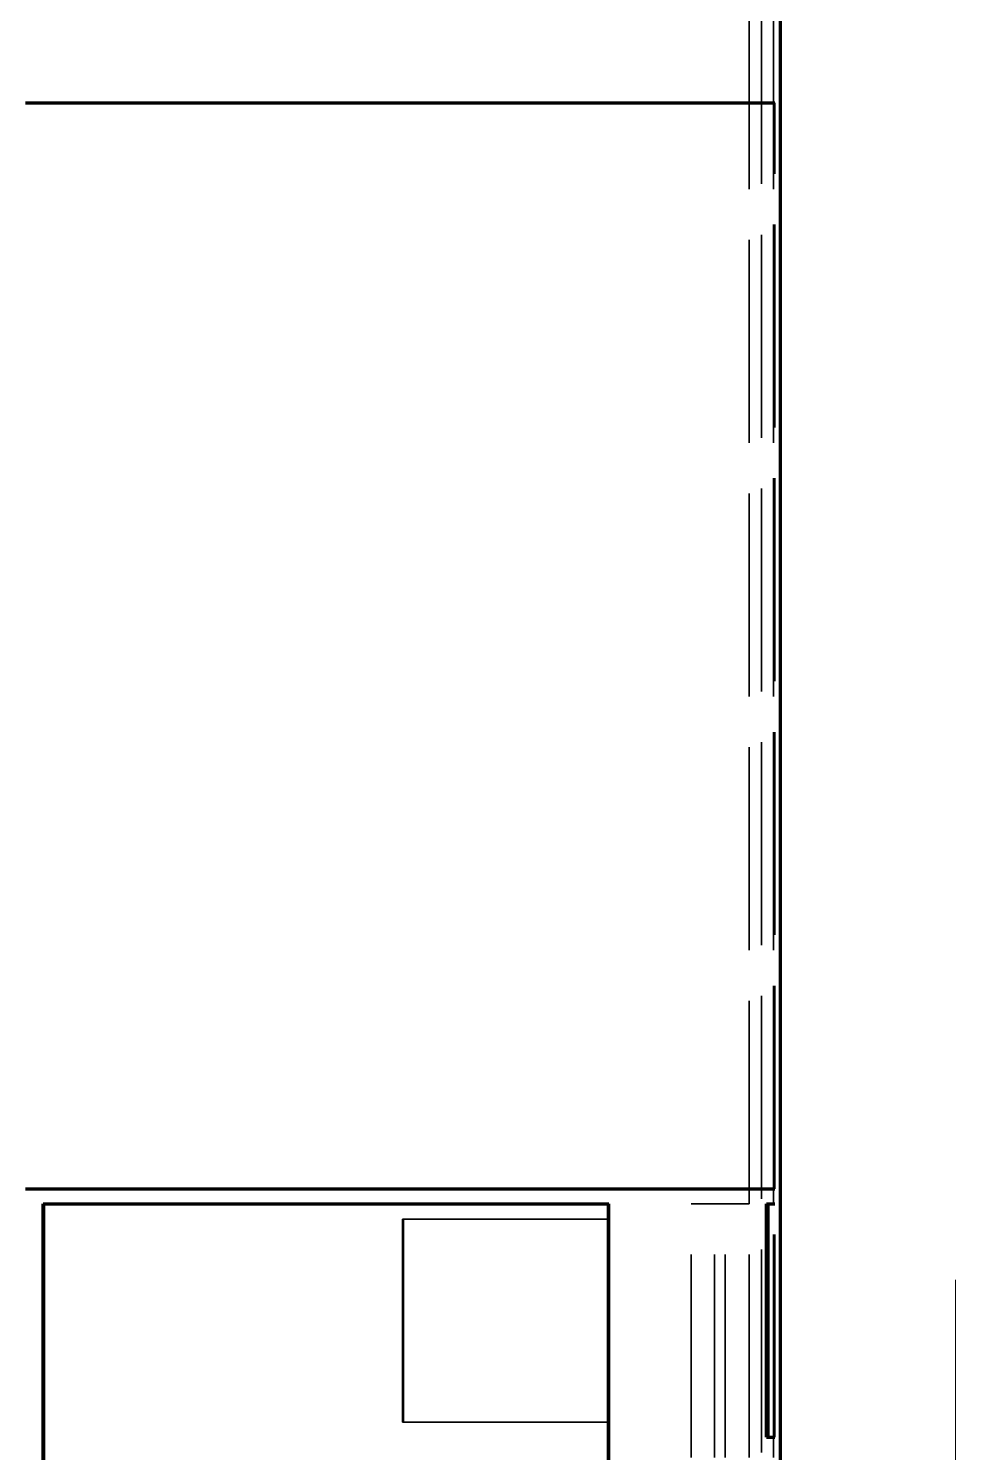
# Model space of a CAD drawing. Header units: millimetres. Extents: x 0 to 2382, y 0 to 420.
# Drawn here: x 299.74 to 318, y 250.6 to 278.66 of the extents above; entities that cross this region are included whole.
import ezdxf

# ---------------------------------------------------------------- set-up
doc = ezdxf.new("R2010")
doc.units = ezdxf.units.MM
doc.linetypes.add('IRAM-E-TRAZOS', pattern=[5, 4, -1])
doc.linetypes.add('IRAM-F-TRAZO-PUNTO', pattern=[20, 15, -2, 1, -2])
for name, color, linetype, lineweight in [('01-VISIBLE', 7, 'CONTINUOUS', 70), ('02-OCULTA', 4, 'IRAM-E-TRAZOS', 35), ('03-EJE', 1, 'IRAM-F-TRAZO-PUNTO', 18)]:
    doc.layers.add(name, color=color, linetype=linetype, lineweight=lineweight)

msp = doc.modelspace()

# ---------------------------------------------------------------- linework, layer by layer
at = {"layer": '01-VISIBLE'}
for p, q in [((314.555, 249.701), (314.555, 315.4)), ((300.028, 255.499), (300.036, 255.499)), ((300.028, 249.999), (300.028, 255.499)), ((300.036, 249.999), (300.036, 255.499)), ((311.169, 249.999), (311.169, 255.499)), ((314.277, 255.499), (314.307, 255.499)), ((314.277, 250.899), (314.277, 255.499)), ((314.307, 250.899), (314.307, 255.499)), ((314.277, 250.899), (314.307, 250.899))]:
    msp.add_line(p, q, dxfattribs=at)
for points in [[(299.679, 277.201), (299.743, 277.201), (299.806, 277.201), (299.87, 277.201), (299.934, 277.201), (299.998, 277.201), (300.062, 277.201), (300.126, 277.201), (300.19, 277.201), (300.254, 277.201), (300.318, 277.201), (300.382, 277.201), (300.446, 277.201), (300.51, 277.201), (300.573, 277.201), (300.637, 277.201), (300.701, 277.201), (300.765, 277.201), (300.829, 277.201), (300.893, 277.201), (300.957, 277.201), (301.021, 277.201), (301.085, 277.201), (301.149, 277.201), (301.213, 277.201), (301.276, 277.201), (301.34, 277.201), (301.404, 277.201), (301.468, 277.201), (301.532, 277.201), (301.596, 277.201), (301.66, 277.201), (301.724, 277.201), (301.788, 277.201), (301.852, 277.201), (301.916, 277.201), (301.98, 277.201), (302.043, 277.201), (302.107, 277.201), (302.171, 277.201), (302.235, 277.201), (302.299, 277.201), (302.363, 277.201), (302.427, 277.201), (302.491, 277.201), (302.555, 277.201), (302.619, 277.201), (302.683, 277.201), (302.746, 277.201), (302.81, 277.201), (302.874, 277.201), (302.938, 277.201), (303.002, 277.201), (303.066, 277.201), (303.13, 277.201), (303.194, 277.201), (303.258, 277.201), (303.322, 277.201), (303.386, 277.201), (303.45, 277.201), (303.513, 277.201), (303.577, 277.201), (303.641, 277.201), (303.705, 277.201), (303.769, 277.201), (303.833, 277.201), (303.897, 277.201), (303.961, 277.201), (304.025, 277.201), (304.089, 277.201), (304.153, 277.201), (304.216, 277.201), (304.28, 277.201), (304.344, 277.201), (304.408, 277.201), (304.472, 277.201), (304.536, 277.201), (304.6, 277.201), (304.664, 277.201), (304.728, 277.201), (304.792, 277.201), (304.856, 277.201), (304.919, 277.201), (304.983, 277.201), (305.047, 277.201), (305.111, 277.201), (305.175, 277.201), (305.239, 277.201), (305.303, 277.201), (305.367, 277.201), (305.431, 277.201), (305.495, 277.201), (305.559, 277.201), (305.623, 277.201), (305.686, 277.201), (305.75, 277.201), (305.814, 277.201), (305.878, 277.201), (305.942, 277.201), (306.006, 277.201), (306.07, 277.201), (306.134, 277.201), (306.198, 277.201), (306.262, 277.201), (306.326, 277.201), (306.389, 277.201), (306.453, 277.201), (306.517, 277.201), (306.581, 277.201), (306.645, 277.201), (306.709, 277.201), (306.773, 277.201), (306.837, 277.201), (306.901, 277.201), (306.965, 277.201), (307.029, 277.201), (307.093, 277.201), (307.156, 277.201), (307.22, 277.201), (307.284, 277.201), (307.348, 277.201), (307.412, 277.201), (307.476, 277.201), (307.54, 277.201), (307.604, 277.201), (307.668, 277.201), (307.732, 277.201), (307.796, 277.201), (307.859, 277.201), (307.923, 277.201), (307.987, 277.201), (308.051, 277.201), (308.115, 277.201), (308.179, 277.201), (308.243, 277.201), (308.307, 277.201), (308.371, 277.201), (308.435, 277.201), (308.499, 277.201), (308.563, 277.201), (308.626, 277.201), (308.69, 277.201), (308.754, 277.201), (308.818, 277.201), (308.882, 277.201), (308.946, 277.201), (309.01, 277.201), (309.074, 277.201), (309.138, 277.201), (309.202, 277.201), (309.266, 277.201), (309.329, 277.201), (309.393, 277.201), (309.457, 277.201), (309.521, 277.201), (309.585, 277.201), (309.649, 277.201), (309.713, 277.201), (309.777, 277.201), (309.841, 277.201), (309.905, 277.201), (309.969, 277.201), (310.033, 277.201), (310.096, 277.201), (310.16, 277.201), (310.224, 277.201), (310.288, 277.201), (310.352, 277.201), (310.416, 277.201), (310.48, 277.201), (310.544, 277.201), (310.608, 277.201), (310.672, 277.201), (310.736, 277.201), (310.799, 277.201), (310.863, 277.201), (310.927, 277.201), (310.991, 277.201), (311.055, 277.201), (311.119, 277.201), (311.183, 277.201), (311.247, 277.201), (311.311, 277.201), (311.375, 277.201), (311.439, 277.201), (311.503, 277.201), (311.566, 277.201), (311.63, 277.201), (311.694, 277.201), (311.758, 277.201), (311.822, 277.201), (311.886, 277.201), (311.95, 277.201), (312.014, 277.201), (312.078, 277.201), (312.142, 277.201), (312.206, 277.201), (312.269, 277.201), (312.333, 277.201), (312.397, 277.201), (312.461, 277.201), (312.525, 277.201), (312.589, 277.201), (312.653, 277.201), (312.717, 277.201), (312.781, 277.201), (312.845, 277.201), (312.909, 277.201), (312.973, 277.201), (313.036, 277.201), (313.1, 277.201), (313.164, 277.201), (313.228, 277.201), (313.292, 277.201), (313.356, 277.201), (313.42, 277.201), (313.484, 277.201), (313.548, 277.201), (313.612, 277.201), (313.676, 277.201), (313.739, 277.201), (313.803, 277.201), (313.867, 277.201), (313.931, 277.201), (313.995, 277.201), (314.059, 277.201), (314.123, 277.201), (314.187, 277.201), (314.251, 277.201), (314.315, 277.201), (314.379, 277.201), (314.442, 277.201)], [(299.679, 255.799), (299.743, 255.799), (299.806, 255.799), (299.87, 255.799), (299.934, 255.799), (299.998, 255.799), (300.062, 255.799), (300.126, 255.799), (300.19, 255.799), (300.254, 255.799), (300.318, 255.799), (300.382, 255.799), (300.446, 255.799), (300.51, 255.799), (300.573, 255.799), (300.637, 255.799), (300.701, 255.799), (300.765, 255.799), (300.829, 255.799), (300.893, 255.799), (300.957, 255.799), (301.021, 255.799), (301.085, 255.799), (301.149, 255.799), (301.213, 255.799), (301.276, 255.799), (301.34, 255.799), (301.404, 255.799), (301.468, 255.799), (301.532, 255.799), (301.596, 255.799), (301.66, 255.799), (301.724, 255.799), (301.788, 255.799), (301.852, 255.799), (301.916, 255.799), (301.98, 255.799), (302.043, 255.799), (302.107, 255.799), (302.171, 255.799), (302.235, 255.799), (302.299, 255.799), (302.363, 255.799), (302.427, 255.799), (302.491, 255.799), (302.555, 255.799), (302.619, 255.799), (302.683, 255.799), (302.746, 255.799), (302.81, 255.799), (302.874, 255.799), (302.938, 255.799), (303.002, 255.799), (303.066, 255.799), (303.13, 255.799), (303.194, 255.799), (303.258, 255.799), (303.322, 255.799), (303.386, 255.799), (303.45, 255.799), (303.513, 255.799), (303.577, 255.799), (303.641, 255.799), (303.705, 255.799), (303.769, 255.799), (303.833, 255.799), (303.897, 255.799), (303.961, 255.799), (304.025, 255.799), (304.089, 255.799), (304.153, 255.799), (304.216, 255.799), (304.28, 255.799), (304.344, 255.799), (304.408, 255.799), (304.472, 255.799), (304.536, 255.799), (304.6, 255.799), (304.664, 255.799), (304.728, 255.799), (304.792, 255.799), (304.856, 255.799), (304.919, 255.799), (304.983, 255.799), (305.047, 255.799), (305.111, 255.799), (305.175, 255.799), (305.239, 255.799), (305.303, 255.799), (305.367, 255.799), (305.431, 255.799), (305.495, 255.799), (305.559, 255.799), (305.623, 255.799), (305.686, 255.799), (305.75, 255.799), (305.814, 255.799), (305.878, 255.799), (305.942, 255.799), (306.006, 255.799), (306.07, 255.799), (306.134, 255.799), (306.198, 255.799), (306.262, 255.799), (306.326, 255.799), (306.389, 255.799), (306.453, 255.799), (306.517, 255.799), (306.581, 255.799), (306.645, 255.799), (306.709, 255.799), (306.773, 255.799), (306.837, 255.799), (306.901, 255.799), (306.965, 255.799), (307.029, 255.799), (307.093, 255.799), (307.156, 255.799), (307.22, 255.799), (307.284, 255.799), (307.348, 255.799), (307.412, 255.799), (307.476, 255.799), (307.54, 255.799), (307.604, 255.799), (307.668, 255.799), (307.732, 255.799), (307.796, 255.799), (307.859, 255.799), (307.923, 255.799), (307.987, 255.799), (308.051, 255.799), (308.115, 255.799), (308.179, 255.799), (308.243, 255.799), (308.307, 255.799), (308.371, 255.799), (308.435, 255.799), (308.499, 255.799), (308.563, 255.799), (308.626, 255.799), (308.69, 255.799), (308.754, 255.799), (308.818, 255.799), (308.882, 255.799), (308.946, 255.799), (309.01, 255.799), (309.074, 255.799), (309.138, 255.799), (309.202, 255.799), (309.266, 255.799), (309.329, 255.799), (309.393, 255.799), (309.457, 255.799), (309.521, 255.799), (309.585, 255.799), (309.649, 255.799), (309.713, 255.799), (309.777, 255.799), (309.841, 255.799), (309.905, 255.799), (309.969, 255.799), (310.033, 255.799), (310.096, 255.799), (310.16, 255.799), (310.224, 255.799), (310.288, 255.799), (310.352, 255.799), (310.416, 255.799), (310.48, 255.799), (310.544, 255.799), (310.608, 255.799), (310.672, 255.799), (310.736, 255.799), (310.799, 255.799), (310.863, 255.799), (310.927, 255.799), (310.991, 255.799), (311.055, 255.799), (311.119, 255.799), (311.183, 255.799), (311.247, 255.799), (311.311, 255.799), (311.375, 255.799), (311.439, 255.799), (311.503, 255.799), (311.566, 255.799), (311.63, 255.799), (311.694, 255.799), (311.758, 255.799), (311.822, 255.799), (311.886, 255.799), (311.95, 255.799), (312.014, 255.799), (312.078, 255.799), (312.142, 255.799), (312.206, 255.799), (312.269, 255.799), (312.333, 255.799), (312.397, 255.799), (312.461, 255.799), (312.525, 255.799), (312.589, 255.799), (312.653, 255.799), (312.717, 255.799), (312.781, 255.799), (312.845, 255.799), (312.909, 255.799), (312.973, 255.799), (313.036, 255.799), (313.1, 255.799), (313.164, 255.799), (313.228, 255.799), (313.292, 255.799), (313.356, 255.799), (313.42, 255.799), (313.484, 255.799), (313.548, 255.799), (313.612, 255.799), (313.676, 255.799), (313.739, 255.799), (313.803, 255.799), (313.867, 255.799), (313.931, 255.799), (313.995, 255.799), (314.059, 255.799), (314.123, 255.799), (314.187, 255.799), (314.251, 255.799), (314.315, 255.799), (314.379, 255.799), (314.442, 255.799)], [(300.036, 255.499), (300.086, 255.499), (300.136, 255.499), (300.186, 255.499), (300.236, 255.499), (300.286, 255.499), (300.337, 255.499), (300.387, 255.499), (300.437, 255.499), (300.487, 255.499), (300.537, 255.499), (300.587, 255.499), (300.637, 255.499), (300.688, 255.499), (300.738, 255.499), (300.788, 255.499), (300.838, 255.499), (300.888, 255.499), (300.938, 255.499), (300.988, 255.499), (301.039, 255.499), (301.089, 255.499), (301.139, 255.499), (301.189, 255.499), (301.239, 255.499), (301.289, 255.499), (301.34, 255.499), (301.39, 255.499), (301.44, 255.499), (301.49, 255.499), (301.54, 255.499), (301.59, 255.499), (301.64, 255.499), (301.691, 255.499), (301.741, 255.499), (301.791, 255.499), (301.841, 255.499), (301.891, 255.499), (301.941, 255.499), (301.991, 255.499), (302.042, 255.499), (302.092, 255.499), (302.142, 255.499), (302.192, 255.499), (302.242, 255.499), (302.292, 255.499), (302.343, 255.499), (302.393, 255.499), (302.443, 255.499), (302.493, 255.499), (302.543, 255.499), (302.593, 255.499), (302.643, 255.499), (302.694, 255.499), (302.744, 255.499), (302.794, 255.499), (302.844, 255.499), (302.894, 255.499), (302.944, 255.499), (302.994, 255.499), (303.045, 255.499), (303.095, 255.499), (303.145, 255.499), (303.195, 255.499), (303.245, 255.499), (303.295, 255.499), (303.345, 255.499), (303.396, 255.499), (303.446, 255.499), (303.496, 255.499), (303.546, 255.499), (303.596, 255.499), (303.646, 255.499), (303.697, 255.499), (303.747, 255.499), (303.797, 255.499), (303.847, 255.499), (303.897, 255.499), (303.947, 255.499), (303.997, 255.499), (304.048, 255.499), (304.098, 255.499), (304.148, 255.499), (304.198, 255.499), (304.248, 255.499), (304.298, 255.499), (304.348, 255.499), (304.399, 255.499), (304.449, 255.499), (304.499, 255.499), (304.549, 255.499), (304.599, 255.499), (304.649, 255.499), (304.7, 255.499), (304.75, 255.499), (304.8, 255.499), (304.85, 255.499), (304.9, 255.499), (304.95, 255.499), (305, 255.499), (305.051, 255.499), (305.101, 255.499), (305.151, 255.499), (305.201, 255.499), (305.251, 255.499), (305.301, 255.499), (305.351, 255.499), (305.402, 255.499), (305.452, 255.499), (305.502, 255.499), (305.552, 255.499), (305.602, 255.499), (305.652, 255.499), (305.703, 255.499), (305.753, 255.499), (305.803, 255.499), (305.853, 255.499), (305.903, 255.499), (305.953, 255.499), (306.003, 255.499), (306.054, 255.499), (306.104, 255.499), (306.154, 255.499), (306.204, 255.499), (306.254, 255.499), (306.304, 255.499), (306.354, 255.499), (306.405, 255.499), (306.455, 255.499), (306.505, 255.499), (306.555, 255.499), (306.605, 255.499), (306.655, 255.499), (306.705, 255.499), (306.756, 255.499), (306.806, 255.499), (306.856, 255.499), (306.906, 255.499), (306.956, 255.499), (307.006, 255.499), (307.057, 255.499), (307.107, 255.499), (307.157, 255.499), (307.207, 255.499), (307.257, 255.499), (307.307, 255.499), (307.357, 255.499), (307.408, 255.499), (307.458, 255.499), (307.508, 255.499), (307.558, 255.499), (307.608, 255.499), (307.658, 255.499), (307.708, 255.499), (307.759, 255.499), (307.809, 255.499), (307.859, 255.499), (307.909, 255.499), (307.959, 255.499), (308.009, 255.499), (308.06, 255.499), (308.11, 255.499), (308.16, 255.499), (308.21, 255.499), (308.26, 255.499), (308.31, 255.499), (308.36, 255.499), (308.411, 255.499), (308.461, 255.499), (308.511, 255.499), (308.561, 255.499), (308.611, 255.499), (308.661, 255.499), (308.711, 255.499), (308.762, 255.499), (308.812, 255.499), (308.862, 255.499), (308.912, 255.499), (308.962, 255.499), (309.012, 255.499), (309.062, 255.499), (309.113, 255.499), (309.163, 255.499), (309.213, 255.499), (309.263, 255.499), (309.313, 255.499), (309.363, 255.499), (309.414, 255.499), (309.464, 255.499), (309.514, 255.499), (309.564, 255.499), (309.614, 255.499), (309.664, 255.499), (309.714, 255.499), (309.765, 255.499), (309.815, 255.499), (309.865, 255.499), (309.915, 255.499), (309.965, 255.499), (310.015, 255.499), (310.065, 255.499), (310.116, 255.499), (310.166, 255.499), (310.216, 255.499), (310.266, 255.499), (310.316, 255.499), (310.366, 255.499), (310.417, 255.499), (310.467, 255.499), (310.517, 255.499), (310.567, 255.499), (310.617, 255.499), (310.667, 255.499), (310.717, 255.499), (310.768, 255.499), (310.818, 255.499), (310.868, 255.499), (310.918, 255.499), (310.968, 255.499), (311.018, 255.499), (311.068, 255.499), (311.119, 255.499), (311.169, 255.499)], [(314.307, 255.499), (314.329, 255.499), (314.352, 255.499), (314.375, 255.499), (314.397, 255.499), (314.42, 255.499), (314.442, 255.499)], [(314.307, 250.899), (314.329, 250.899), (314.352, 250.899), (314.375, 250.899), (314.397, 250.899), (314.42, 250.899), (314.442, 250.899)]]:
    msp.add_lwpolyline(points, dxfattribs=at)
at = {"layer": '02-OCULTA'}
for p, q in [((313.937, 225.5), (313.937, 315.5)), ((314.175, 225.6), (314.175, 315.4)), ((314.175, 225.6), (314.175, 315.4)), ((314.412, 225.5), (314.412, 315.4)), ((314.555, 225.6), (314.555, 315.4)), ((314.412, 255.799), (314.412, 277.201)), ((314.442, 255.799), (314.442, 277.201)), ((311.144, 255.499), (311.169, 255.499)), ((311.144, 249.999), (311.144, 255.499)), ((312.793, 255.5), (313.251, 255.5)), ((312.793, 255.5), (313.251, 255.5)), ((312.793, 235.5), (312.793, 255.5)), ((312.793, 235.5), (312.793, 255.5)), ((313.251, 235.5), (313.251, 255.5)), ((313.251, 235.5), (313.251, 255.5)), ((313.462, 235.5), (313.462, 255.5)), ((313.937, 235.5), (313.937, 255.5)), ((314.277, 255.499), (314.307, 255.499)), ((314.277, 250.899), (314.277, 255.499)), ((314.307, 250.899), (314.307, 255.499)), ((314.412, 250.899), (314.412, 255.499)), ((314.442, 250.899), (314.442, 255.499)), ((307.108, 255.199), (307.127, 255.199)), ((307.108, 251.199), (307.108, 255.199)), ((307.127, 251.199), (307.127, 255.199)), ((311.144, 255.199), (311.169, 255.199)), ((311.144, 251.199), (311.144, 255.199)), ((311.169, 251.199), (311.169, 255.199)), ((307.108, 251.199), (307.127, 251.199)), ((311.144, 251.199), (311.169, 251.199)), ((314.277, 250.899), (314.307, 250.899))]:
    msp.add_line(p, q, dxfattribs=at)
for points in [[(314.442, 277.201), (314.379, 277.201), (314.315, 277.201), (314.251, 277.201), (314.187, 277.201), (314.123, 277.201), (314.059, 277.201), (313.995, 277.201), (313.931, 277.201), (313.867, 277.201), (313.803, 277.201), (313.739, 277.201), (313.676, 277.201), (313.612, 277.201), (313.548, 277.201), (313.484, 277.201), (313.42, 277.201), (313.356, 277.201), (313.292, 277.201), (313.228, 277.201), (313.164, 277.201), (313.1, 277.201), (313.036, 277.201), (312.973, 277.201), (312.909, 277.201), (312.845, 277.201), (312.781, 277.201), (312.717, 277.201), (312.653, 277.201), (312.589, 277.201), (312.525, 277.201), (312.461, 277.201), (312.397, 277.201), (312.333, 277.201), (312.269, 277.201), (312.206, 277.201), (312.142, 277.201), (312.078, 277.201), (312.014, 277.201), (311.95, 277.201), (311.886, 277.201), (311.822, 277.201), (311.758, 277.201), (311.694, 277.201), (311.63, 277.201), (311.566, 277.201), (311.503, 277.201), (311.439, 277.201), (311.375, 277.201), (311.311, 277.201), (311.247, 277.201), (311.183, 277.201), (311.119, 277.201), (311.055, 277.201), (310.991, 277.201), (310.927, 277.201), (310.863, 277.201), (310.799, 277.201), (310.736, 277.201), (310.672, 277.201), (310.608, 277.201), (310.544, 277.201), (310.48, 277.201), (310.416, 277.201), (310.352, 277.201), (310.288, 277.201), (310.224, 277.201), (310.16, 277.201), (310.096, 277.201), (310.033, 277.201), (309.969, 277.201), (309.905, 277.201), (309.841, 277.201), (309.777, 277.201), (309.713, 277.201), (309.649, 277.201), (309.585, 277.201), (309.521, 277.201), (309.457, 277.201), (309.393, 277.201), (309.329, 277.201), (309.266, 277.201), (309.202, 277.201), (309.138, 277.201), (309.074, 277.201), (309.01, 277.201), (308.946, 277.201), (308.882, 277.201), (308.818, 277.201), (308.754, 277.201), (308.69, 277.201), (308.626, 277.201), (308.563, 277.201), (308.499, 277.201), (308.435, 277.201), (308.371, 277.201), (308.307, 277.201), (308.243, 277.201), (308.179, 277.201), (308.115, 277.201), (308.051, 277.201), (307.987, 277.201), (307.923, 277.201), (307.859, 277.201), (307.796, 277.201), (307.732, 277.201), (307.668, 277.201), (307.604, 277.201), (307.54, 277.201), (307.476, 277.201), (307.412, 277.201), (307.348, 277.201), (307.284, 277.201), (307.22, 277.201), (307.156, 277.201), (307.093, 277.201), (307.029, 277.201), (306.965, 277.201), (306.901, 277.201), (306.837, 277.201), (306.773, 277.201), (306.709, 277.201), (306.645, 277.201), (306.581, 277.201), (306.517, 277.201), (306.453, 277.201), (306.389, 277.201), (306.326, 277.201), (306.262, 277.201), (306.198, 277.201), (306.134, 277.201), (306.07, 277.201), (306.006, 277.201), (305.942, 277.201), (305.878, 277.201), (305.814, 277.201), (305.75, 277.201), (305.686, 277.201), (305.623, 277.201), (305.559, 277.201), (305.495, 277.201), (305.431, 277.201), (305.367, 277.201), (305.303, 277.201), (305.239, 277.201), (305.175, 277.201), (305.111, 277.201), (305.047, 277.201), (304.983, 277.201), (304.919, 277.201), (304.856, 277.201), (304.792, 277.201), (304.728, 277.201), (304.664, 277.201), (304.6, 277.201), (304.536, 277.201), (304.472, 277.201), (304.408, 277.201), (304.344, 277.201), (304.28, 277.201), (304.216, 277.201), (304.153, 277.201), (304.089, 277.201), (304.025, 277.201), (303.961, 277.201), (303.897, 277.201), (303.833, 277.201), (303.769, 277.201), (303.705, 277.201), (303.641, 277.201), (303.577, 277.201), (303.513, 277.201), (303.45, 277.201), (303.386, 277.201), (303.322, 277.201), (303.258, 277.201), (303.194, 277.201), (303.13, 277.201), (303.066, 277.201), (303.002, 277.201), (302.938, 277.201), (302.874, 277.201), (302.81, 277.201), (302.746, 277.201), (302.683, 277.201), (302.619, 277.201), (302.555, 277.201), (302.491, 277.201), (302.427, 277.201), (302.363, 277.201), (302.299, 277.201), (302.235, 277.201), (302.171, 277.201), (302.107, 277.201), (302.043, 277.201), (301.98, 277.201), (301.916, 277.201), (301.852, 277.201), (301.788, 277.201), (301.724, 277.201), (301.66, 277.201), (301.596, 277.201), (301.532, 277.201), (301.468, 277.201), (301.404, 277.201), (301.34, 277.201), (301.276, 277.201), (301.213, 277.201), (301.149, 277.201), (301.085, 277.201), (301.021, 277.201), (300.957, 277.201), (300.893, 277.201), (300.829, 277.201), (300.765, 277.201), (300.701, 277.201), (300.637, 277.201), (300.573, 277.201), (300.51, 277.201), (300.446, 277.201), (300.382, 277.201), (300.318, 277.201), (300.254, 277.201), (300.19, 277.201), (300.126, 277.201), (300.062, 277.201), (299.998, 277.201), (299.934, 277.201), (299.87, 277.201), (299.806, 277.201), (299.743, 277.201), (299.679, 277.201)], [(299.735, 277.201), (299.799, 277.201), (299.863, 277.201), (299.927, 277.201), (299.99, 277.201), (300.054, 277.201), (300.118, 277.201), (300.182, 277.201), (300.246, 277.201), (300.309, 277.201), (300.373, 277.201), (300.437, 277.201), (300.501, 277.201), (300.565, 277.201), (300.629, 277.201), (300.692, 277.201), (300.756, 277.201), (300.82, 277.201), (300.884, 277.201), (300.948, 277.201), (301.011, 277.201), (301.075, 277.201), (301.139, 277.201), (301.203, 277.201), (301.267, 277.201), (301.331, 277.201), (301.394, 277.201), (301.458, 277.201), (301.522, 277.201), (301.586, 277.201), (301.65, 277.201), (301.713, 277.201), (301.777, 277.201), (301.841, 277.201), (301.905, 277.201), (301.969, 277.201), (302.032, 277.201), (302.096, 277.201), (302.16, 277.201), (302.224, 277.201), (302.288, 277.201), (302.352, 277.201), (302.415, 277.201), (302.479, 277.201), (302.543, 277.201), (302.607, 277.201), (302.671, 277.201), (302.734, 277.201), (302.798, 277.201), (302.862, 277.201), (302.926, 277.201), (302.99, 277.201), (303.054, 277.201), (303.117, 277.201), (303.181, 277.201), (303.245, 277.201), (303.309, 277.201), (303.373, 277.201), (303.436, 277.201), (303.5, 277.201), (303.564, 277.201), (303.628, 277.201), (303.692, 277.201), (303.755, 277.201), (303.819, 277.201), (303.883, 277.201), (303.947, 277.201), (304.011, 277.201), (304.075, 277.201), (304.138, 277.201), (304.202, 277.201), (304.266, 277.201), (304.33, 277.201), (304.394, 277.201), (304.457, 277.201), (304.521, 277.201), (304.585, 277.201), (304.649, 277.201), (304.713, 277.201), (304.776, 277.201), (304.84, 277.201), (304.904, 277.201), (304.968, 277.201), (305.032, 277.201), (305.096, 277.201), (305.159, 277.201), (305.223, 277.201), (305.287, 277.201), (305.351, 277.201), (305.415, 277.201), (305.478, 277.201), (305.542, 277.201), (305.606, 277.201), (305.67, 277.201), (305.734, 277.201), (305.798, 277.201), (305.861, 277.201), (305.925, 277.201), (305.989, 277.201), (306.053, 277.201), (306.117, 277.201), (306.18, 277.201), (306.244, 277.201), (306.308, 277.201), (306.372, 277.201), (306.436, 277.201), (306.499, 277.201), (306.563, 277.201), (306.627, 277.201), (306.691, 277.201), (306.755, 277.201), (306.819, 277.201), (306.882, 277.201), (306.946, 277.201), (307.01, 277.201), (307.074, 277.201), (307.138, 277.201), (307.201, 277.201), (307.265, 277.201), (307.329, 277.201), (307.393, 277.201), (307.457, 277.201), (307.521, 277.201), (307.584, 277.201), (307.648, 277.201), (307.712, 277.201), (307.776, 277.201), (307.84, 277.201), (307.903, 277.201), (307.967, 277.201), (308.031, 277.201), (308.095, 277.201), (308.159, 277.201), (308.222, 277.201), (308.286, 277.201), (308.35, 277.201), (308.414, 277.201), (308.478, 277.201), (308.542, 277.201), (308.605, 277.201), (308.669, 277.201), (308.733, 277.201), (308.797, 277.201), (308.861, 277.201), (308.924, 277.201), (308.988, 277.201), (309.052, 277.201), (309.116, 277.201), (309.18, 277.201), (309.244, 277.201), (309.307, 277.201), (309.371, 277.201), (309.435, 277.201), (309.499, 277.201), (309.563, 277.201), (309.626, 277.201), (309.69, 277.201), (309.754, 277.201), (309.818, 277.201), (309.882, 277.201), (309.945, 277.201), (310.009, 277.201), (310.073, 277.201), (310.137, 277.201), (310.201, 277.201), (310.265, 277.201), (310.328, 277.201), (310.392, 277.201), (310.456, 277.201), (310.52, 277.201), (310.584, 277.201), (310.647, 277.201), (310.711, 277.201), (310.775, 277.201), (310.839, 277.201), (310.903, 277.201), (310.967, 277.201), (311.03, 277.201), (311.094, 277.201), (311.158, 277.201), (311.222, 277.201), (311.286, 277.201), (311.349, 277.201), (311.413, 277.201), (311.477, 277.201), (311.541, 277.201), (311.605, 277.201), (311.668, 277.201), (311.732, 277.201), (311.796, 277.201), (311.86, 277.201), (311.924, 277.201), (311.988, 277.201), (312.051, 277.201), (312.115, 277.201), (312.179, 277.201), (312.243, 277.201), (312.307, 277.201), (312.37, 277.201), (312.434, 277.201), (312.498, 277.201), (312.562, 277.201), (312.626, 277.201), (312.69, 277.201), (312.753, 277.201), (312.817, 277.201), (312.881, 277.201), (312.945, 277.201), (313.009, 277.201), (313.072, 277.201), (313.136, 277.201), (313.2, 277.201), (313.264, 277.201), (313.328, 277.201), (313.391, 277.201), (313.455, 277.201), (313.519, 277.201), (313.583, 277.201), (313.647, 277.201), (313.711, 277.201), (313.774, 277.201), (313.838, 277.201), (313.902, 277.201), (313.966, 277.201), (314.03, 277.201), (314.093, 277.201), (314.157, 277.201), (314.221, 277.201), (314.285, 277.201), (314.349, 277.201), (314.412, 277.201)], [(314.412, 277.201), (314.349, 277.201), (314.285, 277.201), (314.221, 277.201), (314.157, 277.201), (314.093, 277.201), (314.03, 277.201), (313.966, 277.201), (313.902, 277.201), (313.838, 277.201), (313.774, 277.201), (313.711, 277.201), (313.647, 277.201), (313.583, 277.201), (313.519, 277.201), (313.455, 277.201), (313.391, 277.201), (313.328, 277.201), (313.264, 277.201), (313.2, 277.201), (313.136, 277.201), (313.072, 277.201), (313.009, 277.201), (312.945, 277.201), (312.881, 277.201), (312.817, 277.201), (312.753, 277.201), (312.69, 277.201), (312.626, 277.201), (312.562, 277.201), (312.498, 277.201), (312.434, 277.201), (312.37, 277.201), (312.307, 277.201), (312.243, 277.201), (312.179, 277.201), (312.115, 277.201), (312.051, 277.201), (311.988, 277.201), (311.924, 277.201), (311.86, 277.201), (311.796, 277.201), (311.732, 277.201), (311.668, 277.201), (311.605, 277.201), (311.541, 277.201), (311.477, 277.201), (311.413, 277.201), (311.349, 277.201), (311.286, 277.201), (311.222, 277.201), (311.158, 277.201), (311.094, 277.201), (311.03, 277.201), (310.967, 277.201), (310.903, 277.201), (310.839, 277.201), (310.775, 277.201), (310.711, 277.201), (310.647, 277.201), (310.584, 277.201), (310.52, 277.201), (310.456, 277.201), (310.392, 277.201), (310.328, 277.201), (310.265, 277.201), (310.201, 277.201), (310.137, 277.201), (310.073, 277.201), (310.009, 277.201), (309.945, 277.201), (309.882, 277.201), (309.818, 277.201), (309.754, 277.201), (309.69, 277.201), (309.626, 277.201), (309.563, 277.201), (309.499, 277.201), (309.435, 277.201), (309.371, 277.201), (309.307, 277.201), (309.244, 277.201), (309.18, 277.201), (309.116, 277.201), (309.052, 277.201), (308.988, 277.201), (308.924, 277.201), (308.861, 277.201), (308.797, 277.201), (308.733, 277.201), (308.669, 277.201), (308.605, 277.201), (308.542, 277.201), (308.478, 277.201), (308.414, 277.201), (308.35, 277.201), (308.286, 277.201), (308.222, 277.201), (308.159, 277.201), (308.095, 277.201), (308.031, 277.201), (307.967, 277.201), (307.903, 277.201), (307.84, 277.201), (307.776, 277.201), (307.712, 277.201), (307.648, 277.201), (307.584, 277.201), (307.521, 277.201), (307.457, 277.201), (307.393, 277.201), (307.329, 277.201), (307.265, 277.201), (307.201, 277.201), (307.138, 277.201), (307.074, 277.201), (307.01, 277.201), (306.946, 277.201), (306.882, 277.201), (306.819, 277.201), (306.755, 277.201), (306.691, 277.201), (306.627, 277.201), (306.563, 277.201), (306.499, 277.201), (306.436, 277.201), (306.372, 277.201), (306.308, 277.201), (306.244, 277.201), (306.18, 277.201), (306.117, 277.201), (306.053, 277.201), (305.989, 277.201), (305.925, 277.201), (305.861, 277.201), (305.798, 277.201), (305.734, 277.201), (305.67, 277.201), (305.606, 277.201), (305.542, 277.201), (305.478, 277.201), (305.415, 277.201), (305.351, 277.201), (305.287, 277.201), (305.223, 277.201), (305.159, 277.201), (305.096, 277.201), (305.032, 277.201), (304.968, 277.201), (304.904, 277.201), (304.84, 277.201), (304.776, 277.201), (304.713, 277.201), (304.649, 277.201), (304.585, 277.201), (304.521, 277.201), (304.457, 277.201), (304.394, 277.201), (304.33, 277.201), (304.266, 277.201), (304.202, 277.201), (304.138, 277.201), (304.075, 277.201), (304.011, 277.201), (303.947, 277.201), (303.883, 277.201), (303.819, 277.201), (303.755, 277.201), (303.692, 277.201), (303.628, 277.201), (303.564, 277.201), (303.5, 277.201), (303.436, 277.201), (303.373, 277.201), (303.309, 277.201), (303.245, 277.201), (303.181, 277.201), (303.117, 277.201), (303.054, 277.201), (302.99, 277.201), (302.926, 277.201), (302.862, 277.201), (302.798, 277.201), (302.734, 277.201), (302.671, 277.201), (302.607, 277.201), (302.543, 277.201), (302.479, 277.201), (302.415, 277.201), (302.352, 277.201), (302.288, 277.201), (302.224, 277.201), (302.16, 277.201), (302.096, 277.201), (302.032, 277.201), (301.969, 277.201), (301.905, 277.201), (301.841, 277.201), (301.777, 277.201), (301.713, 277.201), (301.65, 277.201), (301.586, 277.201), (301.522, 277.201), (301.458, 277.201), (301.394, 277.201), (301.331, 277.201), (301.267, 277.201), (301.203, 277.201), (301.139, 277.201), (301.075, 277.201), (301.011, 277.201), (300.948, 277.201), (300.884, 277.201), (300.82, 277.201), (300.756, 277.201), (300.692, 277.201), (300.629, 277.201), (300.565, 277.201), (300.501, 277.201), (300.437, 277.201), (300.373, 277.201), (300.309, 277.201), (300.246, 277.201), (300.182, 277.201), (300.118, 277.201), (300.054, 277.201), (299.99, 277.201), (299.927, 277.201), (299.863, 277.201), (299.799, 277.201), (299.735, 277.201)], [(314.442, 255.799), (314.379, 255.799), (314.315, 255.799), (314.251, 255.799), (314.187, 255.799), (314.123, 255.799), (314.059, 255.799), (313.995, 255.799), (313.931, 255.799), (313.867, 255.799), (313.803, 255.799), (313.739, 255.799), (313.676, 255.799), (313.612, 255.799), (313.548, 255.799), (313.484, 255.799), (313.42, 255.799), (313.356, 255.799), (313.292, 255.799), (313.228, 255.799), (313.164, 255.799), (313.1, 255.799), (313.036, 255.799), (312.973, 255.799), (312.909, 255.799), (312.845, 255.799), (312.781, 255.799), (312.717, 255.799), (312.653, 255.799), (312.589, 255.799), (312.525, 255.799), (312.461, 255.799), (312.397, 255.799), (312.333, 255.799), (312.269, 255.799), (312.206, 255.799), (312.142, 255.799), (312.078, 255.799), (312.014, 255.799), (311.95, 255.799), (311.886, 255.799), (311.822, 255.799), (311.758, 255.799), (311.694, 255.799), (311.63, 255.799), (311.566, 255.799), (311.503, 255.799), (311.439, 255.799), (311.375, 255.799), (311.311, 255.799), (311.247, 255.799), (311.183, 255.799), (311.119, 255.799), (311.055, 255.799), (310.991, 255.799), (310.927, 255.799), (310.863, 255.799), (310.799, 255.799), (310.736, 255.799), (310.672, 255.799), (310.608, 255.799), (310.544, 255.799), (310.48, 255.799), (310.416, 255.799), (310.352, 255.799), (310.288, 255.799), (310.224, 255.799), (310.16, 255.799), (310.096, 255.799), (310.033, 255.799), (309.969, 255.799), (309.905, 255.799), (309.841, 255.799), (309.777, 255.799), (309.713, 255.799), (309.649, 255.799), (309.585, 255.799), (309.521, 255.799), (309.457, 255.799), (309.393, 255.799), (309.329, 255.799), (309.266, 255.799), (309.202, 255.799), (309.138, 255.799), (309.074, 255.799), (309.01, 255.799), (308.946, 255.799), (308.882, 255.799), (308.818, 255.799), (308.754, 255.799), (308.69, 255.799), (308.626, 255.799), (308.563, 255.799), (308.499, 255.799), (308.435, 255.799), (308.371, 255.799), (308.307, 255.799), (308.243, 255.799), (308.179, 255.799), (308.115, 255.799), (308.051, 255.799), (307.987, 255.799), (307.923, 255.799), (307.859, 255.799), (307.796, 255.799), (307.732, 255.799), (307.668, 255.799), (307.604, 255.799), (307.54, 255.799), (307.476, 255.799), (307.412, 255.799), (307.348, 255.799), (307.284, 255.799), (307.22, 255.799), (307.156, 255.799), (307.093, 255.799), (307.029, 255.799), (306.965, 255.799), (306.901, 255.799), (306.837, 255.799), (306.773, 255.799), (306.709, 255.799), (306.645, 255.799), (306.581, 255.799), (306.517, 255.799), (306.453, 255.799), (306.389, 255.799), (306.326, 255.799), (306.262, 255.799), (306.198, 255.799), (306.134, 255.799), (306.07, 255.799), (306.006, 255.799), (305.942, 255.799), (305.878, 255.799), (305.814, 255.799), (305.75, 255.799), (305.686, 255.799), (305.623, 255.799), (305.559, 255.799), (305.495, 255.799), (305.431, 255.799), (305.367, 255.799), (305.303, 255.799), (305.239, 255.799), (305.175, 255.799), (305.111, 255.799), (305.047, 255.799), (304.983, 255.799), (304.919, 255.799), (304.856, 255.799), (304.792, 255.799), (304.728, 255.799), (304.664, 255.799), (304.6, 255.799), (304.536, 255.799), (304.472, 255.799), (304.408, 255.799), (304.344, 255.799), (304.28, 255.799), (304.216, 255.799), (304.153, 255.799), (304.089, 255.799), (304.025, 255.799), (303.961, 255.799), (303.897, 255.799), (303.833, 255.799), (303.769, 255.799), (303.705, 255.799), (303.641, 255.799), (303.577, 255.799), (303.513, 255.799), (303.45, 255.799), (303.386, 255.799), (303.322, 255.799), (303.258, 255.799), (303.194, 255.799), (303.13, 255.799), (303.066, 255.799), (303.002, 255.799), (302.938, 255.799), (302.874, 255.799), (302.81, 255.799), (302.746, 255.799), (302.683, 255.799), (302.619, 255.799), (302.555, 255.799), (302.491, 255.799), (302.427, 255.799), (302.363, 255.799), (302.299, 255.799), (302.235, 255.799), (302.171, 255.799), (302.107, 255.799), (302.043, 255.799), (301.98, 255.799), (301.916, 255.799), (301.852, 255.799), (301.788, 255.799), (301.724, 255.799), (301.66, 255.799), (301.596, 255.799), (301.532, 255.799), (301.468, 255.799), (301.404, 255.799), (301.34, 255.799), (301.276, 255.799), (301.213, 255.799), (301.149, 255.799), (301.085, 255.799), (301.021, 255.799), (300.957, 255.799), (300.893, 255.799), (300.829, 255.799), (300.765, 255.799), (300.701, 255.799), (300.637, 255.799), (300.573, 255.799), (300.51, 255.799), (300.446, 255.799), (300.382, 255.799), (300.318, 255.799), (300.254, 255.799), (300.19, 255.799), (300.126, 255.799), (300.062, 255.799), (299.998, 255.799), (299.934, 255.799), (299.87, 255.799), (299.806, 255.799), (299.743, 255.799), (299.679, 255.799)], [(299.735, 255.799), (299.799, 255.799), (299.863, 255.799), (299.927, 255.799), (299.99, 255.799), (300.054, 255.799), (300.118, 255.799), (300.182, 255.799), (300.246, 255.799), (300.309, 255.799), (300.373, 255.799), (300.437, 255.799), (300.501, 255.799), (300.565, 255.799), (300.629, 255.799), (300.692, 255.799), (300.756, 255.799), (300.82, 255.799), (300.884, 255.799), (300.948, 255.799), (301.011, 255.799), (301.075, 255.799), (301.139, 255.799), (301.203, 255.799), (301.267, 255.799), (301.331, 255.799), (301.394, 255.799), (301.458, 255.799), (301.522, 255.799), (301.586, 255.799), (301.65, 255.799), (301.713, 255.799), (301.777, 255.799), (301.841, 255.799), (301.905, 255.799), (301.969, 255.799), (302.032, 255.799), (302.096, 255.799), (302.16, 255.799), (302.224, 255.799), (302.288, 255.799), (302.352, 255.799), (302.415, 255.799), (302.479, 255.799), (302.543, 255.799), (302.607, 255.799), (302.671, 255.799), (302.734, 255.799), (302.798, 255.799), (302.862, 255.799), (302.926, 255.799), (302.99, 255.799), (303.054, 255.799), (303.117, 255.799), (303.181, 255.799), (303.245, 255.799), (303.309, 255.799), (303.373, 255.799), (303.436, 255.799), (303.5, 255.799), (303.564, 255.799), (303.628, 255.799), (303.692, 255.799), (303.755, 255.799), (303.819, 255.799), (303.883, 255.799), (303.947, 255.799), (304.011, 255.799), (304.075, 255.799), (304.138, 255.799), (304.202, 255.799), (304.266, 255.799), (304.33, 255.799), (304.394, 255.799), (304.457, 255.799), (304.521, 255.799), (304.585, 255.799), (304.649, 255.799), (304.713, 255.799), (304.776, 255.799), (304.84, 255.799), (304.904, 255.799), (304.968, 255.799), (305.032, 255.799), (305.096, 255.799), (305.159, 255.799), (305.223, 255.799), (305.287, 255.799), (305.351, 255.799), (305.415, 255.799), (305.478, 255.799), (305.542, 255.799), (305.606, 255.799), (305.67, 255.799), (305.734, 255.799), (305.798, 255.799), (305.861, 255.799), (305.925, 255.799), (305.989, 255.799), (306.053, 255.799), (306.117, 255.799), (306.18, 255.799), (306.244, 255.799), (306.308, 255.799), (306.372, 255.799), (306.436, 255.799), (306.499, 255.799), (306.563, 255.799), (306.627, 255.799), (306.691, 255.799), (306.755, 255.799), (306.819, 255.799), (306.882, 255.799), (306.946, 255.799), (307.01, 255.799), (307.074, 255.799), (307.138, 255.799), (307.201, 255.799), (307.265, 255.799), (307.329, 255.799), (307.393, 255.799), (307.457, 255.799), (307.521, 255.799), (307.584, 255.799), (307.648, 255.799), (307.712, 255.799), (307.776, 255.799), (307.84, 255.799), (307.903, 255.799), (307.967, 255.799), (308.031, 255.799), (308.095, 255.799), (308.159, 255.799), (308.222, 255.799), (308.286, 255.799), (308.35, 255.799), (308.414, 255.799), (308.478, 255.799), (308.542, 255.799), (308.605, 255.799), (308.669, 255.799), (308.733, 255.799), (308.797, 255.799), (308.861, 255.799), (308.924, 255.799), (308.988, 255.799), (309.052, 255.799), (309.116, 255.799), (309.18, 255.799), (309.244, 255.799), (309.307, 255.799), (309.371, 255.799), (309.435, 255.799), (309.499, 255.799), (309.563, 255.799), (309.626, 255.799), (309.69, 255.799), (309.754, 255.799), (309.818, 255.799), (309.882, 255.799), (309.945, 255.799), (310.009, 255.799), (310.073, 255.799), (310.137, 255.799), (310.201, 255.799), (310.265, 255.799), (310.328, 255.799), (310.392, 255.799), (310.456, 255.799), (310.52, 255.799), (310.584, 255.799), (310.647, 255.799), (310.711, 255.799), (310.775, 255.799), (310.839, 255.799), (310.903, 255.799), (310.967, 255.799), (311.03, 255.799), (311.094, 255.799), (311.158, 255.799), (311.222, 255.799), (311.286, 255.799), (311.349, 255.799), (311.413, 255.799), (311.477, 255.799), (311.541, 255.799), (311.605, 255.799), (311.668, 255.799), (311.732, 255.799), (311.796, 255.799), (311.86, 255.799), (311.924, 255.799), (311.988, 255.799), (312.051, 255.799), (312.115, 255.799), (312.179, 255.799), (312.243, 255.799), (312.307, 255.799), (312.37, 255.799), (312.434, 255.799), (312.498, 255.799), (312.562, 255.799), (312.626, 255.799), (312.69, 255.799), (312.753, 255.799), (312.817, 255.799), (312.881, 255.799), (312.945, 255.799), (313.009, 255.799), (313.072, 255.799), (313.136, 255.799), (313.2, 255.799), (313.264, 255.799), (313.328, 255.799), (313.391, 255.799), (313.455, 255.799), (313.519, 255.799), (313.583, 255.799), (313.647, 255.799), (313.711, 255.799), (313.774, 255.799), (313.838, 255.799), (313.902, 255.799), (313.966, 255.799), (314.03, 255.799), (314.093, 255.799), (314.157, 255.799), (314.221, 255.799), (314.285, 255.799), (314.349, 255.799), (314.412, 255.799)], [(314.412, 255.799), (314.349, 255.799), (314.285, 255.799), (314.221, 255.799), (314.157, 255.799), (314.093, 255.799), (314.03, 255.799), (313.966, 255.799), (313.902, 255.799), (313.838, 255.799), (313.774, 255.799), (313.711, 255.799), (313.647, 255.799), (313.583, 255.799), (313.519, 255.799), (313.455, 255.799), (313.391, 255.799), (313.328, 255.799), (313.264, 255.799), (313.2, 255.799), (313.136, 255.799), (313.072, 255.799), (313.009, 255.799), (312.945, 255.799), (312.881, 255.799), (312.817, 255.799), (312.753, 255.799), (312.69, 255.799), (312.626, 255.799), (312.562, 255.799), (312.498, 255.799), (312.434, 255.799), (312.37, 255.799), (312.307, 255.799), (312.243, 255.799), (312.179, 255.799), (312.115, 255.799), (312.051, 255.799), (311.988, 255.799), (311.924, 255.799), (311.86, 255.799), (311.796, 255.799), (311.732, 255.799), (311.668, 255.799), (311.605, 255.799), (311.541, 255.799), (311.477, 255.799), (311.413, 255.799), (311.349, 255.799), (311.286, 255.799), (311.222, 255.799), (311.158, 255.799), (311.094, 255.799), (311.03, 255.799), (310.967, 255.799), (310.903, 255.799), (310.839, 255.799), (310.775, 255.799), (310.711, 255.799), (310.647, 255.799), (310.584, 255.799), (310.52, 255.799), (310.456, 255.799), (310.392, 255.799), (310.328, 255.799), (310.265, 255.799), (310.201, 255.799), (310.137, 255.799), (310.073, 255.799), (310.009, 255.799), (309.945, 255.799), (309.882, 255.799), (309.818, 255.799), (309.754, 255.799), (309.69, 255.799), (309.626, 255.799), (309.563, 255.799), (309.499, 255.799), (309.435, 255.799), (309.371, 255.799), (309.307, 255.799), (309.244, 255.799), (309.18, 255.799), (309.116, 255.799), (309.052, 255.799), (308.988, 255.799), (308.924, 255.799), (308.861, 255.799), (308.797, 255.799), (308.733, 255.799), (308.669, 255.799), (308.605, 255.799), (308.542, 255.799), (308.478, 255.799), (308.414, 255.799), (308.35, 255.799), (308.286, 255.799), (308.222, 255.799), (308.159, 255.799), (308.095, 255.799), (308.031, 255.799), (307.967, 255.799), (307.903, 255.799), (307.84, 255.799), (307.776, 255.799), (307.712, 255.799), (307.648, 255.799), (307.584, 255.799), (307.521, 255.799), (307.457, 255.799), (307.393, 255.799), (307.329, 255.799), (307.265, 255.799), (307.201, 255.799), (307.138, 255.799), (307.074, 255.799), (307.01, 255.799), (306.946, 255.799), (306.882, 255.799), (306.819, 255.799), (306.755, 255.799), (306.691, 255.799), (306.627, 255.799), (306.563, 255.799), (306.499, 255.799), (306.436, 255.799), (306.372, 255.799), (306.308, 255.799), (306.244, 255.799), (306.18, 255.799), (306.117, 255.799), (306.053, 255.799), (305.989, 255.799), (305.925, 255.799), (305.861, 255.799), (305.798, 255.799), (305.734, 255.799), (305.67, 255.799), (305.606, 255.799), (305.542, 255.799), (305.478, 255.799), (305.415, 255.799), (305.351, 255.799), (305.287, 255.799), (305.223, 255.799), (305.159, 255.799), (305.096, 255.799), (305.032, 255.799), (304.968, 255.799), (304.904, 255.799), (304.84, 255.799), (304.776, 255.799), (304.713, 255.799), (304.649, 255.799), (304.585, 255.799), (304.521, 255.799), (304.457, 255.799), (304.394, 255.799), (304.33, 255.799), (304.266, 255.799), (304.202, 255.799), (304.138, 255.799), (304.075, 255.799), (304.011, 255.799), (303.947, 255.799), (303.883, 255.799), (303.819, 255.799), (303.755, 255.799), (303.692, 255.799), (303.628, 255.799), (303.564, 255.799), (303.5, 255.799), (303.436, 255.799), (303.373, 255.799), (303.309, 255.799), (303.245, 255.799), (303.181, 255.799), (303.117, 255.799), (303.054, 255.799), (302.99, 255.799), (302.926, 255.799), (302.862, 255.799), (302.798, 255.799), (302.734, 255.799), (302.671, 255.799), (302.607, 255.799), (302.543, 255.799), (302.479, 255.799), (302.415, 255.799), (302.352, 255.799), (302.288, 255.799), (302.224, 255.799), (302.16, 255.799), (302.096, 255.799), (302.032, 255.799), (301.969, 255.799), (301.905, 255.799), (301.841, 255.799), (301.777, 255.799), (301.713, 255.799), (301.65, 255.799), (301.586, 255.799), (301.522, 255.799), (301.458, 255.799), (301.394, 255.799), (301.331, 255.799), (301.267, 255.799), (301.203, 255.799), (301.139, 255.799), (301.075, 255.799), (301.011, 255.799), (300.948, 255.799), (300.884, 255.799), (300.82, 255.799), (300.756, 255.799), (300.692, 255.799), (300.629, 255.799), (300.565, 255.799), (300.501, 255.799), (300.437, 255.799), (300.373, 255.799), (300.309, 255.799), (300.246, 255.799), (300.182, 255.799), (300.118, 255.799), (300.054, 255.799), (299.99, 255.799), (299.927, 255.799), (299.863, 255.799), (299.799, 255.799), (299.735, 255.799)], [(300.028, 255.499), (300.078, 255.499), (300.128, 255.499), (300.178, 255.499), (300.228, 255.499), (300.278, 255.499), (300.328, 255.499), (300.378, 255.499), (300.428, 255.499), (300.478, 255.499), (300.529, 255.499), (300.579, 255.499), (300.629, 255.499), (300.679, 255.499), (300.729, 255.499), (300.779, 255.499), (300.829, 255.499), (300.879, 255.499), (300.929, 255.499), (300.979, 255.499), (301.029, 255.499), (301.079, 255.499), (301.129, 255.499), (301.179, 255.499), (301.23, 255.499), (301.28, 255.499), (301.33, 255.499), (301.38, 255.499), (301.43, 255.499), (301.48, 255.499), (301.53, 255.499), (301.58, 255.499), (301.63, 255.499), (301.68, 255.499), (301.73, 255.499), (301.78, 255.499), (301.83, 255.499), (301.88, 255.499), (301.931, 255.499), (301.981, 255.499), (302.031, 255.499), (302.081, 255.499), (302.131, 255.499), (302.181, 255.499), (302.231, 255.499), (302.281, 255.499), (302.331, 255.499), (302.381, 255.499), (302.431, 255.499), (302.481, 255.499), (302.531, 255.499), (302.581, 255.499), (302.632, 255.499), (302.682, 255.499), (302.732, 255.499), (302.782, 255.499), (302.832, 255.499), (302.882, 255.499), (302.932, 255.499), (302.982, 255.499), (303.032, 255.499), (303.082, 255.499), (303.132, 255.499), (303.182, 255.499), (303.232, 255.499), (303.282, 255.499), (303.333, 255.499), (303.383, 255.499), (303.433, 255.499), (303.483, 255.499), (303.533, 255.499), (303.583, 255.499), (303.633, 255.499), (303.683, 255.499), (303.733, 255.499), (303.783, 255.499), (303.833, 255.499), (303.883, 255.499), (303.933, 255.499), (303.983, 255.499), (304.034, 255.499), (304.084, 255.499), (304.134, 255.499), (304.184, 255.499), (304.234, 255.499), (304.284, 255.499), (304.334, 255.499), (304.384, 255.499), (304.434, 255.499), (304.484, 255.499), (304.534, 255.499), (304.584, 255.499), (304.634, 255.499), (304.684, 255.499), (304.735, 255.499), (304.785, 255.499), (304.835, 255.499), (304.885, 255.499), (304.935, 255.499), (304.985, 255.499), (305.035, 255.499), (305.085, 255.499), (305.135, 255.499), (305.185, 255.499), (305.235, 255.499), (305.285, 255.499), (305.335, 255.499), (305.385, 255.499), (305.436, 255.499), (305.486, 255.499), (305.536, 255.499), (305.586, 255.499), (305.636, 255.499), (305.686, 255.499), (305.736, 255.499), (305.786, 255.499), (305.836, 255.499), (305.886, 255.499), (305.936, 255.499), (305.986, 255.499), (306.036, 255.499), (306.087, 255.499), (306.137, 255.499), (306.187, 255.499), (306.237, 255.499), (306.287, 255.499), (306.337, 255.499), (306.387, 255.499), (306.437, 255.499), (306.487, 255.499), (306.537, 255.499), (306.587, 255.499), (306.637, 255.499), (306.687, 255.499), (306.737, 255.499), (306.788, 255.499), (306.838, 255.499), (306.888, 255.499), (306.938, 255.499), (306.988, 255.499), (307.038, 255.499), (307.088, 255.499), (307.138, 255.499), (307.188, 255.499), (307.238, 255.499), (307.288, 255.499), (307.338, 255.499), (307.388, 255.499), (307.438, 255.499), (307.489, 255.499), (307.539, 255.499), (307.589, 255.499), (307.639, 255.499), (307.689, 255.499), (307.739, 255.499), (307.789, 255.499), (307.839, 255.499), (307.889, 255.499), (307.939, 255.499), (307.989, 255.499), (308.039, 255.499), (308.089, 255.499), (308.139, 255.499), (308.19, 255.499), (308.24, 255.499), (308.29, 255.499), (308.34, 255.499), (308.39, 255.499), (308.44, 255.499), (308.49, 255.499), (308.54, 255.499), (308.59, 255.499), (308.64, 255.499), (308.69, 255.499), (308.74, 255.499), (308.79, 255.499), (308.84, 255.499), (308.891, 255.499), (308.941, 255.499), (308.991, 255.499), (309.041, 255.499), (309.091, 255.499), (309.141, 255.499), (309.191, 255.499), (309.241, 255.499), (309.291, 255.499), (309.341, 255.499), (309.391, 255.499), (309.441, 255.499), (309.491, 255.499), (309.541, 255.499), (309.592, 255.499), (309.642, 255.499), (309.692, 255.499), (309.742, 255.499), (309.792, 255.499), (309.842, 255.499), (309.892, 255.499), (309.942, 255.499), (309.992, 255.499), (310.042, 255.499), (310.092, 255.499), (310.142, 255.499), (310.192, 255.499), (310.242, 255.499), (310.293, 255.499), (310.343, 255.499), (310.393, 255.499), (310.443, 255.499), (310.493, 255.499), (310.543, 255.499), (310.593, 255.499), (310.643, 255.499), (310.693, 255.499), (310.743, 255.499), (310.793, 255.499), (310.843, 255.499), (310.893, 255.499), (310.943, 255.499), (310.994, 255.499), (311.044, 255.499), (311.094, 255.499), (311.144, 255.499)], [(312.793, 255.5), (312.844, 255.5), (312.896, 255.5), (312.947, 255.5), (312.999, 255.5), (313.05, 255.5), (313.102, 255.5), (313.153, 255.5), (313.205, 255.5), (313.256, 255.5), (313.308, 255.5), (313.359, 255.5), (313.411, 255.5), (313.462, 255.5)], [(313.462, 255.5), (313.411, 255.5), (313.359, 255.5), (313.308, 255.5), (313.256, 255.5), (313.205, 255.5), (313.153, 255.5), (313.102, 255.5), (313.05, 255.5), (312.999, 255.5), (312.947, 255.5), (312.896, 255.5), (312.844, 255.5), (312.793, 255.5)], [(313.251, 255.5), (313.303, 255.5), (313.356, 255.5), (313.409, 255.5), (313.462, 255.5), (313.515, 255.5), (313.568, 255.5), (313.62, 255.5), (313.673, 255.5), (313.726, 255.5), (313.779, 255.5), (313.832, 255.5), (313.885, 255.5), (313.937, 255.5)], [(313.937, 255.5), (313.885, 255.5), (313.832, 255.5), (313.779, 255.5), (313.726, 255.5), (313.673, 255.5), (313.62, 255.5), (313.568, 255.5), (313.515, 255.5), (313.462, 255.5), (313.409, 255.5), (313.356, 255.5), (313.303, 255.5), (313.251, 255.5)], [(314.277, 255.499), (314.3, 255.499), (314.322, 255.499), (314.345, 255.499), (314.367, 255.499), (314.39, 255.499), (314.412, 255.499)], [(314.412, 255.499), (314.39, 255.499), (314.367, 255.499), (314.345, 255.499), (314.322, 255.499), (314.3, 255.499), (314.277, 255.499)], [(314.442, 255.499), (314.42, 255.499), (314.397, 255.499), (314.375, 255.499), (314.352, 255.499), (314.329, 255.499), (314.307, 255.499)], [(311.144, 255.199), (311.093, 255.199), (311.043, 255.199), (310.992, 255.199), (310.942, 255.199), (310.892, 255.199), (310.841, 255.199), (310.791, 255.199), (310.74, 255.199), (310.69, 255.199), (310.639, 255.199), (310.589, 255.199), (310.538, 255.199), (310.488, 255.199), (310.438, 255.199), (310.387, 255.199), (310.337, 255.199), (310.286, 255.199), (310.236, 255.199), (310.185, 255.199), (310.135, 255.199), (310.084, 255.199), (310.034, 255.199), (309.984, 255.199), (309.933, 255.199), (309.883, 255.199), (309.832, 255.199), (309.782, 255.199), (309.731, 255.199), (309.681, 255.199), (309.631, 255.199), (309.58, 255.199), (309.53, 255.199), (309.479, 255.199), (309.429, 255.199), (309.378, 255.199), (309.328, 255.199), (309.277, 255.199), (309.227, 255.199), (309.177, 255.199), (309.126, 255.199), (309.076, 255.199), (309.025, 255.199), (308.975, 255.199), (308.924, 255.199), (308.874, 255.199), (308.823, 255.199), (308.773, 255.199), (308.723, 255.199), (308.672, 255.199), (308.622, 255.199), (308.571, 255.199), (308.521, 255.199), (308.47, 255.199), (308.42, 255.199), (308.369, 255.199), (308.319, 255.199), (308.269, 255.199), (308.218, 255.199), (308.168, 255.199), (308.117, 255.199), (308.067, 255.199), (308.016, 255.199), (307.966, 255.199), (307.915, 255.199), (307.865, 255.199), (307.815, 255.199), (307.764, 255.199), (307.714, 255.199), (307.663, 255.199), (307.613, 255.199), (307.562, 255.199), (307.512, 255.199), (307.462, 255.199), (307.411, 255.199), (307.361, 255.199), (307.31, 255.199), (307.26, 255.199), (307.209, 255.199), (307.159, 255.199), (307.108, 255.199)], [(311.169, 255.199), (311.118, 255.199), (311.068, 255.199), (311.017, 255.199), (310.967, 255.199), (310.916, 255.199), (310.866, 255.199), (310.815, 255.199), (310.765, 255.199), (310.714, 255.199), (310.664, 255.199), (310.613, 255.199), (310.563, 255.199), (310.512, 255.199), (310.461, 255.199), (310.411, 255.199), (310.36, 255.199), (310.31, 255.199), (310.259, 255.199), (310.209, 255.199), (310.158, 255.199), (310.108, 255.199), (310.057, 255.199), (310.007, 255.199), (309.956, 255.199), (309.906, 255.199), (309.855, 255.199), (309.805, 255.199), (309.754, 255.199), (309.704, 255.199), (309.653, 255.199), (309.603, 255.199), (309.552, 255.199), (309.502, 255.199), (309.451, 255.199), (309.401, 255.199), (309.35, 255.199), (309.3, 255.199), (309.249, 255.199), (309.198, 255.199), (309.148, 255.199), (309.097, 255.199), (309.047, 255.199), (308.996, 255.199), (308.946, 255.199), (308.895, 255.199), (308.845, 255.199), (308.794, 255.199), (308.744, 255.199), (308.693, 255.199), (308.643, 255.199), (308.592, 255.199), (308.542, 255.199), (308.491, 255.199), (308.441, 255.199), (308.39, 255.199), (308.34, 255.199), (308.289, 255.199), (308.239, 255.199), (308.188, 255.199), (308.138, 255.199), (308.087, 255.199), (308.037, 255.199), (307.986, 255.199), (307.935, 255.199), (307.885, 255.199), (307.834, 255.199), (307.784, 255.199), (307.733, 255.199), (307.683, 255.199), (307.632, 255.199), (307.582, 255.199), (307.531, 255.199), (307.481, 255.199), (307.43, 255.199), (307.38, 255.199), (307.329, 255.199), (307.279, 255.199), (307.228, 255.199), (307.178, 255.199), (307.127, 255.199)], [(311.144, 251.199), (311.093, 251.199), (311.043, 251.199), (310.992, 251.199), (310.942, 251.199), (310.892, 251.199), (310.841, 251.199), (310.791, 251.199), (310.74, 251.199), (310.69, 251.199), (310.639, 251.199), (310.589, 251.199), (310.538, 251.199), (310.488, 251.199), (310.438, 251.199), (310.387, 251.199), (310.337, 251.199), (310.286, 251.199), (310.236, 251.199), (310.185, 251.199), (310.135, 251.199), (310.084, 251.199), (310.034, 251.199), (309.984, 251.199), (309.933, 251.199), (309.883, 251.199), (309.832, 251.199), (309.782, 251.199), (309.731, 251.199), (309.681, 251.199), (309.631, 251.199), (309.58, 251.199), (309.53, 251.199), (309.479, 251.199), (309.429, 251.199), (309.378, 251.199), (309.328, 251.199), (309.277, 251.199), (309.227, 251.199), (309.177, 251.199), (309.126, 251.199), (309.076, 251.199), (309.025, 251.199), (308.975, 251.199), (308.924, 251.199), (308.874, 251.199), (308.823, 251.199), (308.773, 251.199), (308.723, 251.199), (308.672, 251.199), (308.622, 251.199), (308.571, 251.199), (308.521, 251.199), (308.47, 251.199), (308.42, 251.199), (308.369, 251.199), (308.319, 251.199), (308.269, 251.199), (308.218, 251.199), (308.168, 251.199), (308.117, 251.199), (308.067, 251.199), (308.016, 251.199), (307.966, 251.199), (307.915, 251.199), (307.865, 251.199), (307.815, 251.199), (307.764, 251.199), (307.714, 251.199), (307.663, 251.199), (307.613, 251.199), (307.562, 251.199), (307.512, 251.199), (307.462, 251.199), (307.411, 251.199), (307.361, 251.199), (307.31, 251.199), (307.26, 251.199), (307.209, 251.199), (307.159, 251.199), (307.108, 251.199)], [(311.169, 251.199), (311.118, 251.199), (311.068, 251.199), (311.017, 251.199), (310.967, 251.199), (310.916, 251.199), (310.866, 251.199), (310.815, 251.199), (310.765, 251.199), (310.714, 251.199), (310.664, 251.199), (310.613, 251.199), (310.563, 251.199), (310.512, 251.199), (310.461, 251.199), (310.411, 251.199), (310.36, 251.199), (310.31, 251.199), (310.259, 251.199), (310.209, 251.199), (310.158, 251.199), (310.108, 251.199), (310.057, 251.199), (310.007, 251.199), (309.956, 251.199), (309.906, 251.199), (309.855, 251.199), (309.805, 251.199), (309.754, 251.199), (309.704, 251.199), (309.653, 251.199), (309.603, 251.199), (309.552, 251.199), (309.502, 251.199), (309.451, 251.199), (309.401, 251.199), (309.35, 251.199), (309.3, 251.199), (309.249, 251.199), (309.198, 251.199), (309.148, 251.199), (309.097, 251.199), (309.047, 251.199), (308.996, 251.199), (308.946, 251.199), (308.895, 251.199), (308.845, 251.199), (308.794, 251.199), (308.744, 251.199), (308.693, 251.199), (308.643, 251.199), (308.592, 251.199), (308.542, 251.199), (308.491, 251.199), (308.441, 251.199), (308.39, 251.199), (308.34, 251.199), (308.289, 251.199), (308.239, 251.199), (308.188, 251.199), (308.138, 251.199), (308.087, 251.199), (308.037, 251.199), (307.986, 251.199), (307.935, 251.199), (307.885, 251.199), (307.834, 251.199), (307.784, 251.199), (307.733, 251.199), (307.683, 251.199), (307.632, 251.199), (307.582, 251.199), (307.531, 251.199), (307.481, 251.199), (307.43, 251.199), (307.38, 251.199), (307.329, 251.199), (307.279, 251.199), (307.228, 251.199), (307.178, 251.199), (307.127, 251.199)], [(314.277, 250.899), (314.3, 250.899), (314.322, 250.899), (314.345, 250.899), (314.367, 250.899), (314.39, 250.899), (314.412, 250.899)], [(314.412, 250.899), (314.39, 250.899), (314.367, 250.899), (314.345, 250.899), (314.322, 250.899), (314.3, 250.899), (314.277, 250.899)], [(314.442, 250.899), (314.42, 250.899), (314.397, 250.899), (314.375, 250.899), (314.352, 250.899), (314.329, 250.899), (314.307, 250.899)]]:
    msp.add_lwpolyline(points, dxfattribs=at)
at = {"layer": '03-EJE'}
msp.add_line((318, 206), (318, 254), dxfattribs=at)

doc.saveas('drawing.dxf')
